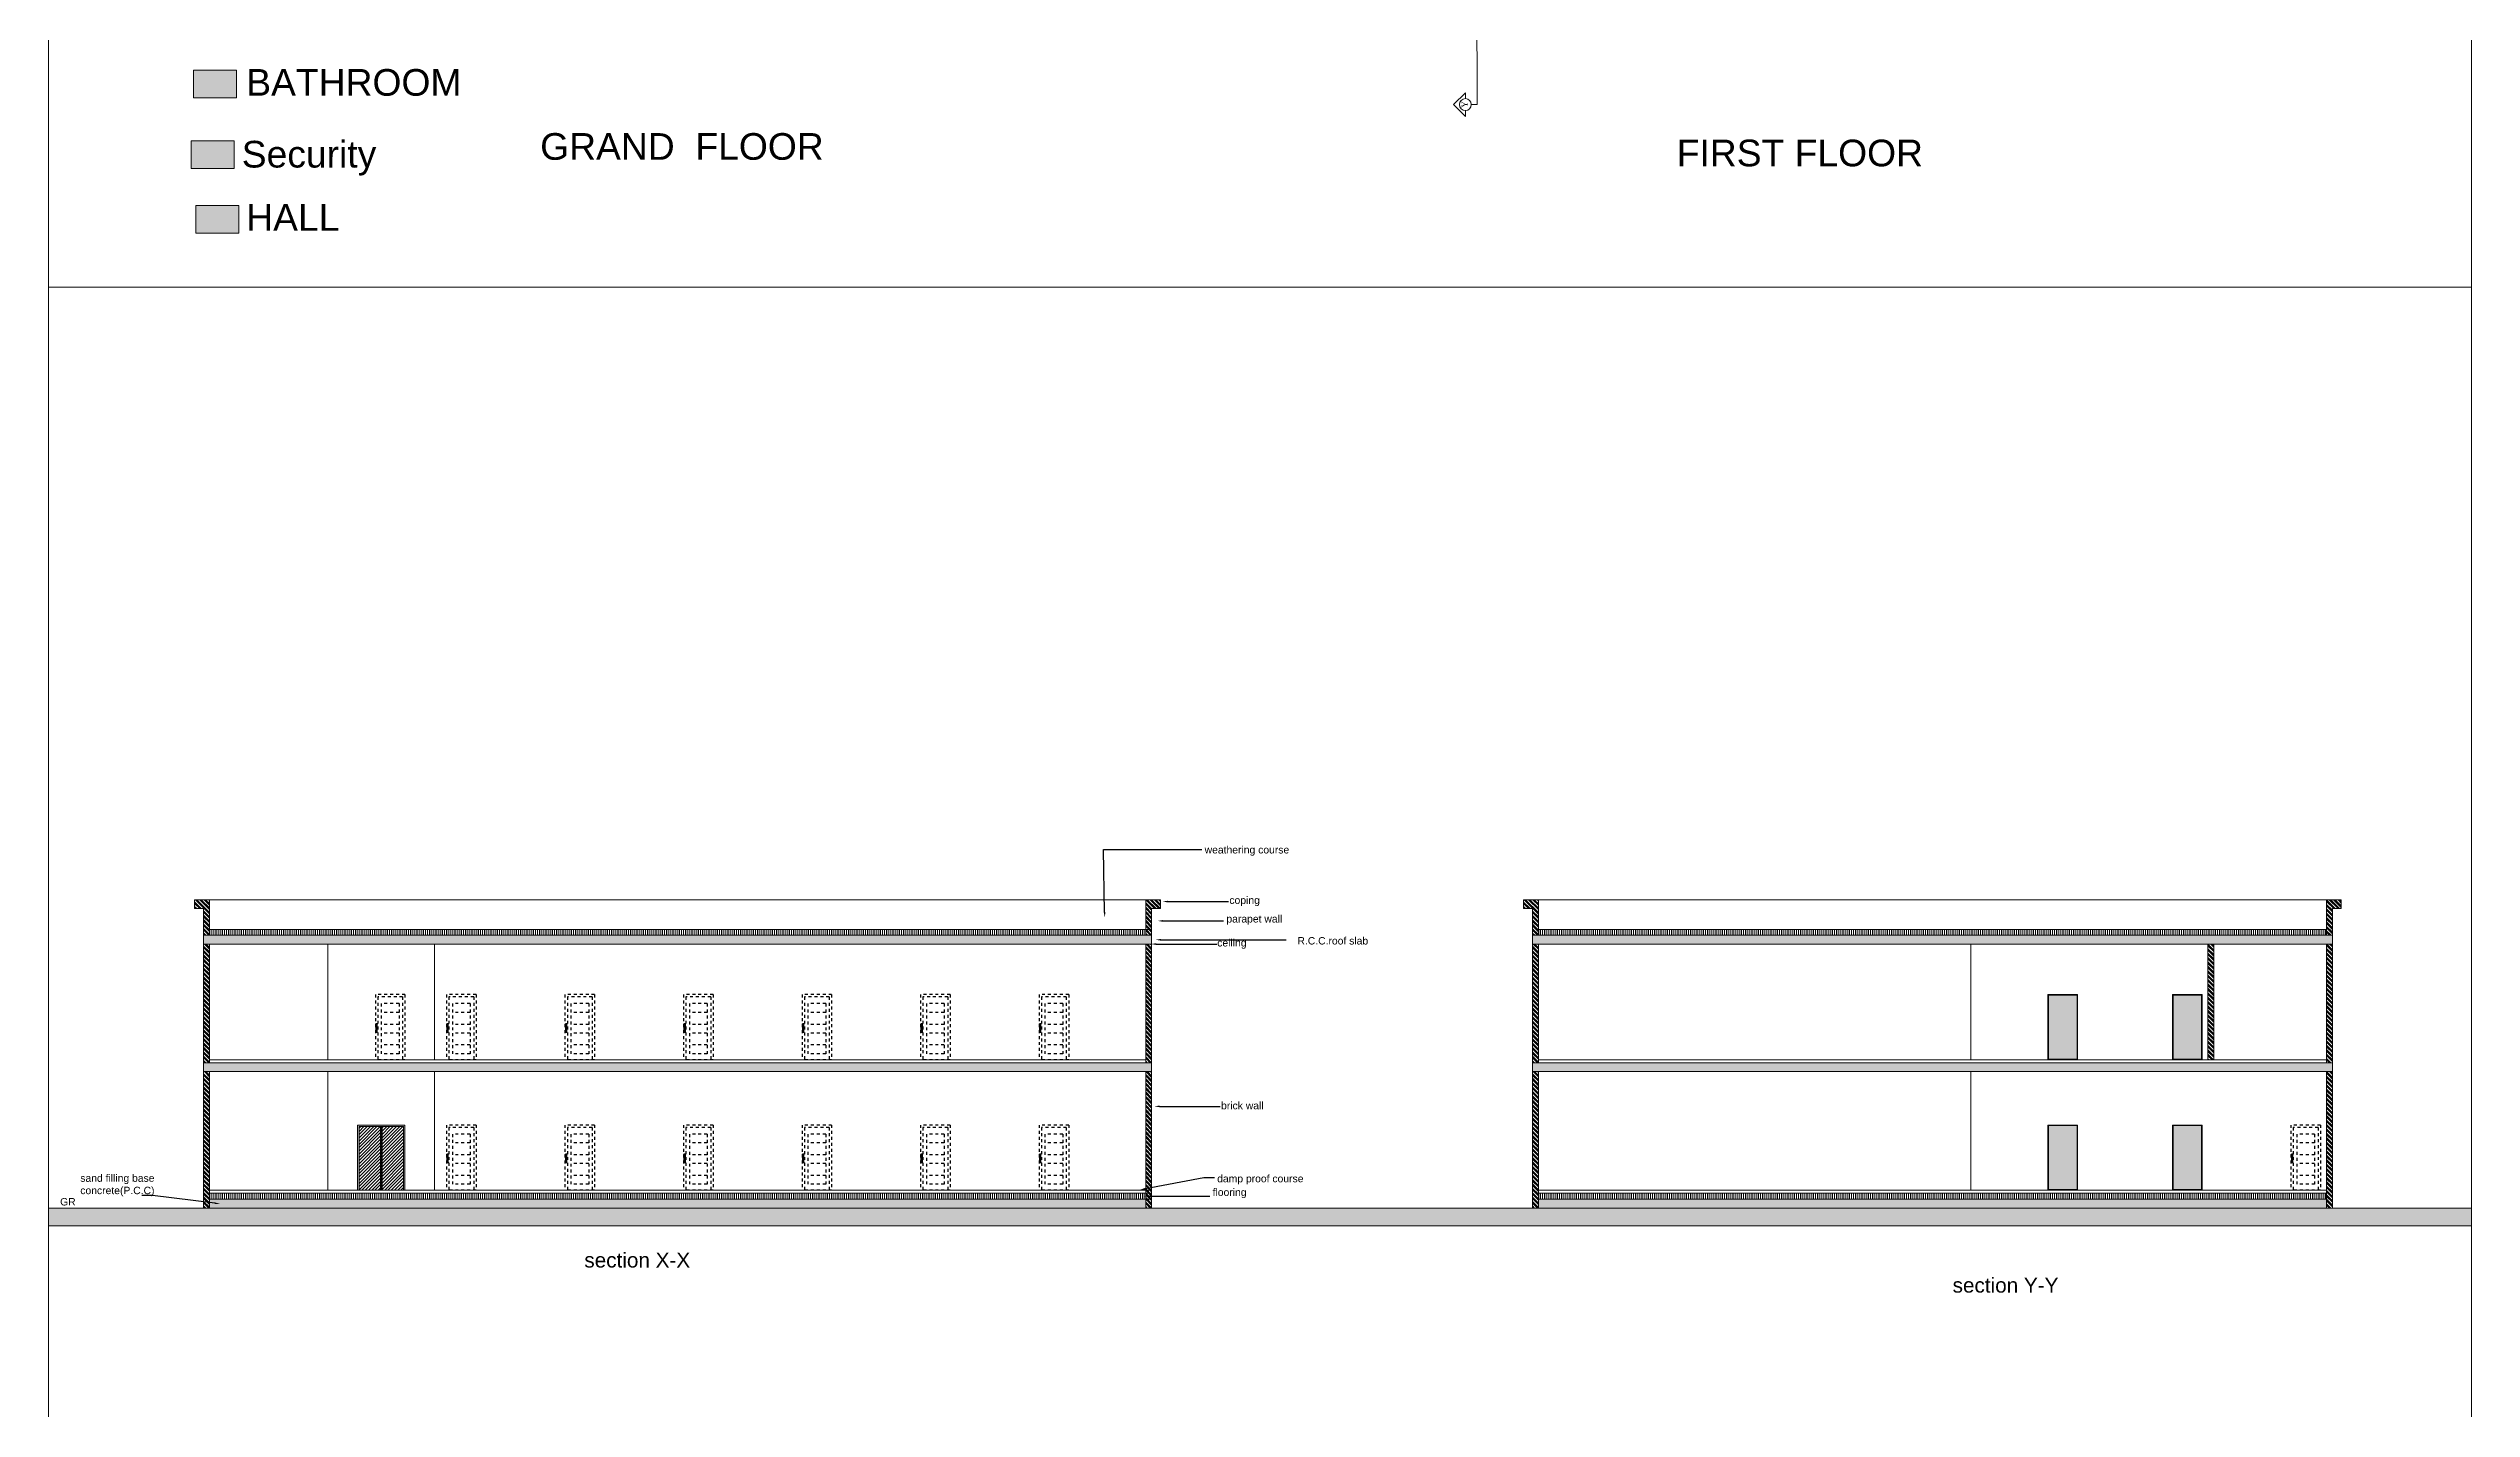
# Model space of a CAD drawing. Header units: inches. Extents: x 17 to 458, y 103 to 566.
# Drawn here: x 16.8 to 98.5, y 273.1 to 319 of the extents above; entities that cross this region are included whole.
import ezdxf
from ezdxf import colors
from ezdxf.entities.mleader import LeaderData, LeaderLine
from ezdxf.math import Vec2, Vec3

# ---------------------------------------------------------------- set-up
doc = ezdxf.new("R2010")
doc.units = ezdxf.units.IN
doc.header["$MEASUREMENT"] = 0
for name, pattern in [('ACAD_ISO02W100', [15, 12, -3]), ('DASHED2', [0.375, 0.25, -0.125]), ('LÍNEAS_OCULTAS2', [4.7625, 3.175, -1.5875])]:
    doc.linetypes.add(name, pattern=pattern)
for name, color, linetype, lineweight in [('arco', 51, 'LÍNEAS_OCULTAS2', 35), ('EJES', 2, 'Continuous', 100), ('LINE', 40, 'Continuous', 30)]:
    doc.layers.add(name, color=color, linetype=linetype, lineweight=lineweight)
doc.layers.add('DR', color=32, linetype='Continuous')
doc.layers.add('WALL', color=7, linetype='Continuous')
doc.styles.get("Standard").update_dxf_attribs({"font": 'arial.ttf'})
pattern_1 = [(90, (-94.74382, 221.89033), (-0.064, 4e-18), [])]
pattern_2 = [(135, (-94.74382, 221.89033), (-0.07424621, -0.07424621), []), (135, (-94.74382, 221.93983), (-0.07424621, -0.07424621), [])]

# ---------------------------------------------------------------- blocks, each defined once
blk = doc.blocks.new('A$C0CB14089')
at = {"layer": 'LINE'}
for points in [[(0.016, 1.21, 1), (0.025, 1.21, 1)], [(0.016, 0.944, 1), (0.025, 0.944, 1)], [(0.052, 1.21, 1), (0.06, 1.21, 1)]]:
    blk.add_hatch(color=256, dxfattribs=at).paths.add_polyline_path(points)
h = blk.add_hatch(color=256, dxfattribs=at)
edge = h.paths.add_edge_path()
edge.add_ellipse((0.056, 0.944), major_axis=(-0.00285, 0.00285), ratio=1, start_angle=45, end_angle=225, ccw=False)
edge.add_ellipse((0.056, 0.944), major_axis=(-0.00285, 0.00285), ratio=1, start_angle=-135, end_angle=45, ccw=False)
at = {"layer": 'DR', "linetype": 'DASHED2', "ltscale": 0.3}
for p, q in [((1, 2.2), (0, 2.2)), ((0, 2.2), (0, 0)), ((0.92, 2.12), (0.08, 2.12)), ((0.08, 2.12), (0.08, 0)), ((0.8, 1.895), (0.2, 1.895)), ((0.2, 1.895), (0.2, 0.2)), ((0.8, 1.895), (0.8, 0.2)), ((0.92, 2.12), (0.92, 0)), ((1, 2.2), (1, 0)), ((0.8, 1.595), (0.2, 1.595)), ((0.8, 1.195), (0.2, 1.195)), ((0.8, 0.9), (0.2, 0.9)), ((1, 0), (0, 0)), ((0.8, 0.5), (0.2, 0.5)), ((0.8, 0.2), (0.2, 0.2))]:
    blk.add_line(p, q, dxfattribs=at)
at = {"layer": 'LINE'}
for p, q in [((0.062, 1.216), (0.014, 1.216)), ((0.014, 1.216), (0.014, 0.938)), ((0.014, 0.938), (0.062, 0.938)), ((0.062, 0.938), (0.062, 1.216))]:
    blk.add_line(p, q, dxfattribs=at)
at = {"layer": 'LINE', "color": 180}
blk.add_line((0.038, 1.175), (0.038, 1.022), dxfattribs=at)
at = {"layer": 'LINE'}
for centre in [(0.02, 1.21), (0.02, 0.944), (0.056, 1.21), (0.056, 0.944)]:
    blk.add_circle(centre, 0.00403, dxfattribs=at)
at = {"layer": 'LINE', "color": 180}
blk.add_circle((0.038, 0.998), 0.0144, dxfattribs=at)

msp = doc.modelspace()

# ---------------------------------------------------------------- hatches: boundary and pattern name
at = {"linetype": 'ACAD_ISO02W100', "lineweight": 0, "true_color": 0xf8d731}
h = msp.add_hatch(color=40, dxfattribs=at)
h.dxf.hatch_style = 1
h.paths.add_polyline_path([(23.0994, 318.29361), (21.65268, 318.29361), (21.65268, 317.35911), (23.0994, 317.35911)])
at = {"linetype": 'ACAD_ISO02W100', "lineweight": 0, "true_color": 0x58ba48}
h = msp.add_hatch(color=85, dxfattribs=at)
h.dxf.hatch_style = 1
h.paths.add_polyline_path([(23.01803, 315.9146), (21.5713, 315.9146), (21.5713, 314.9801), (23.01803, 314.9801)])
at = {"linetype": 'ACAD_ISO02W100', "lineweight": 0, "true_color": 0x293189}
h = msp.add_hatch(color=177, dxfattribs=at)
h.dxf.hatch_style = 1
h.paths.add_polyline_path([(23.17858, 313.73613), (21.73185, 313.73613), (21.73185, 312.80163), (23.17858, 312.80163)])
at = {"lineweight": 0}
h = msp.add_hatch(dxfattribs=at)
h.set_pattern_fill('ANSI32', color=32, scale=0.28, angle=90)
h.set_pattern_definition(pattern_2)
h.paths.add_polyline_path([(53.98629, 290.009), (54.28629, 290.009), (54.28629, 290.309), (53.98629, 290.309), (53.78629, 290.309), (53.78629, 289.109), (53.98629, 289.109)])
h.paths.add_polyline_path([(53.98629, 288.809), (53.78629, 288.809), (53.78629, 284.809), (53.98629, 284.809)])
h.paths.add_polyline_path([(53.98629, 284.509), (53.78629, 284.509), (53.78629, 279.909), (53.98629, 279.909)])
h.paths.add_polyline_path([(22.18629, 290.309), (21.98629, 290.309), (21.68629, 290.309), (21.68629, 290.009), (21.98629, 290.009), (21.98629, 289.109), (22.18629, 289.109)])
h.paths.add_polyline_path([(22.18629, 288.809), (21.98629, 288.809), (21.98629, 284.809), (22.18629, 284.809)])
h.paths.add_polyline_path([(22.18629, 284.509), (21.98629, 284.509), (21.98629, 280.11747), (22.18629, 280.09263)])
h.paths.add_polyline_path([(22.18629, 280.09263), (21.98629, 280.11747), (21.98629, 279.909), (22.18629, 279.909)])
h.paths.add_polyline_path([(64.8954, 285.70105), (66.01051, 285.70105), (66.01051, 286.21623), (64.8954, 286.21623)], flags=9)
h.paths.add_polyline_path([(67.58399, 285.75674), (70.09627, 285.75674), (70.09627, 286.27192), (67.58399, 286.27192)], flags=9)
h.paths.add_polyline_path([(65.12302, 286.55529), (67.13121, 286.55529), (67.13121, 287.07046), (65.12302, 287.07046)], flags=9)
h.paths.add_polyline_path([(64.5631, 282.58588), (65.83356, 282.58588), (65.83356, 283.10106), (64.5631, 283.10106)], flags=9)
h.paths.add_polyline_path([(64.95428, 283.02822), (67.99128, 283.02822), (67.99128, 283.5434), (64.95428, 283.5434)], flags=9)
h.paths.add_polyline_path([(64.94879, 283.51966), (66.50984, 283.51966), (66.50984, 284.03484), (64.94879, 284.03484)], flags=9)
h.paths.add_polyline_path([(65.20767, 287.05544), (66.36183, 287.05544), (66.36183, 287.57062), (65.20767, 287.57062)], flags=9)
h.paths.add_polyline_path([(55.71219, 291.73369), (58.69104, 291.73369), (58.69104, 292.24886), (55.71219, 292.24886)], flags=9)
h.paths.add_polyline_path([(17.75153, 280.23123), (20.38403, 280.23123), (20.38403, 281.16734), (17.75153, 281.16734)], flags=9)
h.paths.add_polyline_path([(17.06618, 279.8541), (17.71505, 279.8541), (17.71505, 280.36928), (17.06618, 280.36928)], flags=9)
h.paths.add_polyline_path([(22.09492, 277.84366), (25.91757, 277.84366), (25.91757, 278.87402), (22.09492, 278.87402)], flags=9)
h = msp.add_hatch(dxfattribs=at)
h.set_pattern_fill('ANSI32', color=32, scale=0.28, angle=90)
h.set_pattern_definition(pattern_2)
h.paths.add_polyline_path([(93.83824, 290.309), (93.63824, 290.309), (93.63824, 289.109), (93.83824, 289.109), (93.83824, 290.009), (94.13824, 290.009), (94.13824, 290.309)])
h.paths.add_polyline_path([(93.83824, 288.809), (93.63824, 288.809), (93.63824, 284.809), (93.83824, 284.809)])
h.paths.add_polyline_path([(93.83824, 284.509), (93.63824, 284.509), (93.63824, 279.909), (93.83824, 279.909)])
h.paths.add_polyline_path([(80.8732, 276.78148), (84.69482, 276.78148), (84.69482, 277.81183), (80.8732, 277.81183)], flags=9)
h.paths.add_polyline_path([(55.97816, 280.1767), (57.24863, 280.1767), (57.24863, 280.69188), (55.97816, 280.69188)], flags=9)
h.paths.add_polyline_path([(56.53407, 290.03361), (57.68823, 290.03361), (57.68823, 290.54878), (56.53407, 290.54878)], flags=9)
h.paths.add_polyline_path([(58.81667, 288.65867), (61.32895, 288.65867), (61.32895, 289.17385), (58.81667, 289.17385)], flags=9)
h.paths.add_polyline_path([(56.12395, 280.63727), (59.16095, 280.63727), (59.16095, 281.15244), (56.12395, 281.15244)], flags=9)
h.paths.add_polyline_path([(55.71219, 291.73369), (58.69104, 291.73369), (58.69104, 292.24886), (55.71219, 292.24886)], flags=9)
h.paths.add_polyline_path([(56.12351, 288.59546), (57.23862, 288.59546), (57.23862, 289.11063), (56.12351, 289.11063)], flags=9)
h.paths.add_polyline_path([(17.75153, 280.23123), (20.38403, 280.23123), (20.38403, 281.16734), (17.75153, 281.16734)], flags=9)
h.paths.add_polyline_path([(56.42388, 289.40455), (58.43207, 289.40455), (58.43207, 289.91973), (56.42388, 289.91973)], flags=9)
h.paths.add_polyline_path([(56.24415, 283.10394), (57.8052, 283.10394), (57.8052, 283.61912), (56.24415, 283.61912)], flags=9)
h.paths.add_polyline_path([(34.69307, 277.62822), (38.51469, 277.62822), (38.51469, 278.65857), (34.69307, 278.65857)], flags=9)
h.paths.add_polyline_path([(17.06618, 279.8541), (17.71505, 279.8541), (17.71505, 280.36928), (17.06618, 280.36928)], flags=9)
h = msp.add_hatch(dxfattribs=at)
h.set_pattern_fill('ANSI32', color=32, scale=0.28, angle=90)
h.set_pattern_definition(pattern_2)
h.paths.add_polyline_path([(67.03824, 290.309), (66.83824, 290.309), (66.53824, 290.309), (66.53824, 290.009), (66.83824, 290.009), (66.83824, 289.109), (67.03824, 289.109)])
h.paths.add_polyline_path([(67.03824, 288.809), (66.83824, 288.809), (66.83824, 284.809), (67.03824, 284.809)])
h.paths.add_polyline_path([(67.03824, 284.509), (66.83824, 284.509), (66.83824, 279.909), (67.03824, 279.909)])
h = msp.add_hatch(dxfattribs=at)
h.set_pattern_fill('AR-CONC', color=32, scale=0.064)
h.set_pattern_definition([(50, (-94.7438, 221.89033), (0.4590465, -0.0401614), [0.048, -0.528]), (355, (-94.7438, 221.89033), (-0.0888009, 0.481403), [0.0384, -0.4224]), (100.45144, (-94.70556, 221.887), (0.3702457, 0.4412416), [0.0407937, -0.448731]), (46.1842, (-94.7438, 222.01833), (0.6830345, -0.1059323), [0.072, -0.792]), (96.63564, (-94.6869, 222.0095), (0.5981836, 0.623436), [0.0611906, -0.6730968]), (351.18416, (-94.7438, 222.0183), (0.5981836, 0.623436), [0.0576, -0.6336]), (21, (-94.6798, 221.98633), (0.3820205, -0.2576761), [0.048, -0.528]), (326, (-94.6798, 221.98633), (0.1557218, 0.464096), [0.0384, -0.4224]), (71.45144, (-94.648, 221.96486), (0.5377423, 0.2064199), [0.0407937, -0.448731]), (37.5, (-94.74382, 221.89033), (0.0077823, 0.21305207), [0, -0.41728, 0, -0.4288, 0, -0.424]), (7.5, (-94.74382, 221.89033), (0.1683645, 0.2524235), [0, -0.24448, 0, -0.40768, 0, -0.1616]), (327.5, (-94.88654, 221.89033), (0.34164636, -0.01443512), [0, -0.16, 0, -0.4992, 0, -0.6624]), (317.5, (-94.95054, 221.89033), (0.37323915, 0.0640672), [0, -0.208, 0, -0.33152, 0, -0.4704])])
h.paths.add_polyline_path([(53.78629, 280.209), (22.18629, 280.209), (22.18629, 279.909), (53.78629, 279.909)])
h.paths.add_polyline_path([(53.98629, 284.809), (21.98629, 284.809), (21.98629, 284.509), (53.98629, 284.509)])
h.paths.add_polyline_path([(53.98629, 289.109), (21.98629, 289.109), (21.98629, 288.809), (53.98629, 288.809)])
h = msp.add_hatch(dxfattribs=at)
h.set_pattern_fill('_USER', color=32, scale=0.064, angle=90, pattern_type=0)
h.set_pattern_definition(pattern_1)
h.paths.add_polyline_path([(53.78629, 289.309), (22.18629, 289.309), (22.18629, 289.109), (53.78629, 289.109)])
h = msp.add_hatch(dxfattribs=at)
h.set_pattern_fill('AR-CONC', color=32, scale=0.069, angle=90)
h.set_pattern_definition([(140, (-94.7438, 221.89033), (0.043299, 0.4949095), [0.05175, -0.56925]), (85, (-94.7438, 221.89033), (-0.5190126, -0.0957384), [0.0414, -0.4554]), (190.45144, (-94.7402, 221.93157), (-0.4757136, 0.3991711), [0.0439807, -0.483788]), (136.1842, (-94.8818, 221.89033), (0.1142083, 0.7363965), [0.077625, -0.853875]), (186.63564, (-94.8723, 221.9517), (-0.6721418, 0.6449167), [0.065971, -0.7256825]), (81.18416, (-94.8818, 221.8903), (-0.6721418, 0.6449167), [0.0621, -0.6831]), (111, (-94.8473, 221.95933), (0.277807, 0.4118659), [0.05175, -0.56925]), (56, (-94.8473, 221.95933), (-0.5003535, 0.1678876), [0.0414, -0.4554]), (161.45144, (-94.82417, 221.99365), (-0.2225465, 0.5797534), [0.0439807, -0.483788]), (127.5, (-94.74382, 221.89033), (-0.22969676, 0.0083903), [0, -0.44988, 0, -0.4623, 0, -0.457125]), (97.5, (-94.74382, 221.89033), (-0.27214408, 0.18151798), [0, -0.26358, 0, -0.43953, 0, -0.174225]), (57.5, (-94.74382, 221.73646), (0.01556286, 0.36833748), [0, -0.1725, 0, -0.5382, 0, -0.71415]), (47.5, (-94.74382, 221.66746), (-0.06907244, 0.40239846), [0, -0.22425, 0, -0.35742, 0, -0.50715])])
h.paths.add_polyline_path([(93.83824, 284.809), (66.83824, 284.809), (66.83824, 284.509), (93.83824, 284.509)])
h.paths.add_polyline_path([(93.63824, 280.209), (67.03824, 280.209), (67.03824, 279.909), (93.63824, 279.909)])
h.paths.add_polyline_path([(93.83824, 289.109), (66.83824, 289.109), (66.83824, 288.809), (93.83824, 288.809)])
h = msp.add_hatch(dxfattribs=at)
h.set_pattern_fill('_USER', color=32, scale=0.064, angle=90, pattern_type=0)
h.set_pattern_definition(pattern_1)
h.paths.add_polyline_path([(93.63824, 289.309), (67.03824, 289.309), (67.03824, 289.109), (93.63824, 289.109)])
h = msp.add_hatch(dxfattribs=at)
h.set_pattern_fill('ANSI32', color=32, scale=0.28, angle=90)
h.set_pattern_definition(pattern_2)
h.paths.add_polyline_path([(89.83824, 288.809), (89.63824, 288.809), (89.63824, 284.909), (89.83824, 284.909)])
h = msp.add_hatch(color=9, dxfattribs=at)
h.dxf.hatch_style = 1
h.paths.add_polyline_path([(85.21824, 287.089), (84.25824, 287.089), (84.25824, 284.929), (85.21824, 284.929)])
h = msp.add_hatch(color=9, dxfattribs=at)
h.dxf.hatch_style = 1
h.paths.add_polyline_path([(89.41824, 287.089), (88.45824, 287.089), (88.45824, 284.929), (89.41824, 284.929)])
h = msp.add_hatch(color=32, dxfattribs=at)
h.dxf.hatch_style = 1
h.paths.add_polyline_path([(28.78629, 282.709), (27.18629, 282.709), (27.18629, 280.509), (27.23629, 280.509), (27.23629, 282.659), (28.73629, 282.659), (28.73629, 280.509), (28.78629, 280.509)])
at = {"lineweight": 0, "true_color": 0xadddf7}
h = msp.add_hatch(dxfattribs=at)
h.set_pattern_fill('ANSI31', color=141, scale=0.62)
h.set_pattern_definition([(45, (-94.74382, 221.89033), (-0.054800776, 0.054800776), [])])
h.paths.add_polyline_path([(27.23629, 280.509), (27.96129, 280.509), (27.96129, 282.659), (27.23629, 282.659)])
h.paths.add_polyline_path([(28.73629, 282.659), (28.01129, 282.659), (28.01129, 280.509), (28.73629, 280.509)])
at = {"lineweight": 0}
h = msp.add_hatch(color=9, dxfattribs=at)
h.dxf.hatch_style = 1
h.paths.add_polyline_path([(85.21824, 282.689), (84.25824, 282.689), (84.25824, 280.529), (85.21824, 280.529)])
h = msp.add_hatch(color=9, dxfattribs=at)
h.dxf.hatch_style = 1
h.paths.add_polyline_path([(89.41824, 282.689), (88.45824, 282.689), (88.45824, 280.529), (89.41824, 280.529)])
h = msp.add_hatch(dxfattribs=at)
h.set_pattern_fill('EARTH', color=0, scale=3.3, angle=45)
h.set_pattern_definition([(45, (-108.0692, 247.5626), (1e-16, 1.1667262), [0.825, -0.825]), (45, (-108.2879, 247.7814), (1e-16, 1.1667262), [0.825, -0.825]), (45, (-108.5067, 248.00014), (1e-16, 1.1667262), [0.825, -0.825]), (135, (-108.5067, 248.146), (-1.1667262, 1e-16), [0.825, -0.825]), (135, (-108.2879, 248.36474), (-1.1667262, 1e-16), [0.825, -0.825]), (135, (-108.0692, 248.5835), (-1.1667262, 1e-16), [0.825, -0.825])])
h.paths.add_polyline_path([(98.53317, 279.909), (16.75293, 279.909), (16.75293, 279.309), (98.53317, 279.309)])
h = msp.add_hatch(dxfattribs=at)
h.set_pattern_fill('_USER', color=32, scale=0.064, angle=90, pattern_type=0)
h.set_pattern_definition(pattern_1)
h.paths.add_polyline_path([(53.78629, 280.409), (22.18629, 280.409), (22.18629, 280.209), (53.78629, 280.209)])
h = msp.add_hatch(dxfattribs=at)
h.set_pattern_fill('_USER', color=32, scale=0.064, angle=90, pattern_type=0)
h.set_pattern_definition(pattern_1)
h.paths.add_polyline_path([(93.63824, 280.409), (67.03824, 280.409), (67.03824, 280.209), (93.63824, 280.209)])

# ---------------------------------------------------------------- linework, layer by layer
at = {"color": 32, "lineweight": 0}
for p, q in [((21.98629, 290.309), (21.68629, 290.309)), ((21.68629, 290.309), (21.68629, 290.009)), ((21.68629, 290.009), (21.98629, 290.009)), ((21.98629, 290.309), (22.28629, 290.309)), ((21.98629, 290.309), (54.28629, 290.309)), ((21.98629, 279.909), (21.98629, 290.009)), ((22.18629, 289.109), (22.18629, 290.309)), ((53.68629, 290.309), (53.98629, 290.309)), ((53.78629, 290.309), (53.78629, 289.109)), ((53.98629, 290.309), (54.28629, 290.309)), ((53.98629, 290.009), (53.98629, 279.909)), ((54.28629, 290.009), (53.98629, 290.009)), ((54.28629, 290.309), (54.28629, 290.009)), ((66.83824, 290.309), (66.53824, 290.309)), ((66.53824, 290.309), (66.53824, 290.009)), ((66.53824, 290.009), (66.83824, 290.009)), ((66.83824, 290.309), (93.83824, 290.309)), ((66.83824, 290.309), (67.13824, 290.309)), ((93.53824, 290.309), (93.83824, 290.309)), ((93.83824, 290.309), (94.13824, 290.309)), ((94.13824, 290.009), (93.83824, 290.009)), ((94.13824, 290.309), (94.13824, 290.009)), ((22.18629, 284.809), (22.18629, 288.809)), ((53.78629, 288.809), (53.78629, 284.809)), ((22.18629, 279.909), (22.18629, 284.509)), ((53.78629, 284.509), (53.78629, 279.909))]:
    msp.add_line(p, q, dxfattribs=at)
at = {"lineweight": 0}
for p, q in [((66.83824, 279.909), (66.83824, 290.009)), ((67.03824, 289.109), (67.03824, 290.309)), ((93.63824, 290.309), (93.63824, 289.109)), ((93.83824, 290.009), (93.83824, 279.909)), ((21.98629, 289.109), (53.98629, 289.109)), ((21.98629, 288.809), (53.98629, 288.809)), ((22.18629, 289.309), (53.98629, 289.309)), ((26.18629, 284.909), (26.18629, 288.809)), ((29.78629, 288.809), (29.78629, 284.909)), ((66.83824, 289.109), (93.83824, 289.109)), ((66.83824, 288.809), (93.83824, 288.809)), ((66.83824, 288.809), (93.83824, 288.809)), ((67.03824, 289.309), (93.63824, 289.309)), ((67.03824, 284.809), (67.03824, 288.809)), ((81.63824, 284.909), (81.63824, 288.809)), ((93.63824, 288.809), (93.63824, 284.809)), ((21.98629, 284.809), (53.98629, 284.809)), ((22.18629, 284.909), (53.78629, 284.909)), ((66.83824, 284.809), (93.83824, 284.809)), ((67.03824, 284.909), (93.63824, 284.909)), ((21.98629, 284.509), (53.98629, 284.509)), ((26.18629, 280.509), (26.18629, 284.509)), ((29.78629, 284.509), (29.78629, 280.509)), ((66.83824, 284.509), (93.83824, 284.509)), ((67.03824, 279.909), (67.03824, 284.509)), ((81.63824, 280.509), (81.63824, 284.509)), ((93.63824, 284.509), (93.63824, 279.909)), ((22.18629, 280.509), (53.98629, 280.509)), ((67.03824, 280.509), (93.63824, 280.509)), ((16.75293, 279.909), (98.53317, 279.909)), ((22.18629, 280.409), (53.98629, 280.409)), ((22.18629, 280.209), (53.98629, 280.209)), ((67.03824, 280.409), (93.63824, 280.409)), ((67.03824, 280.209), (93.63824, 280.209)), ((16.75293, 279.309), (98.53317, 279.309))]:
    msp.add_line(p, q, dxfattribs=at)
at = {"color": 0, "lineweight": 0}
for p, q in [((89.63824, 284.909), (89.63824, 288.809)), ((89.83824, 284.909), (89.83824, 288.809))]:
    msp.add_line(p, q, dxfattribs=at)
at = {"color": 6, "lineweight": 0}
for p, q in [((84.23824, 284.909), (84.23824, 287.109)), ((88.43824, 284.909), (88.43824, 287.109)), ((27.18629, 280.509), (27.18629, 282.709)), ((27.18629, 280.509), (27.18629, 282.709)), ((27.18629, 282.709), (28.78629, 282.709)), ((27.23629, 282.659), (28.73629, 282.659)), ((27.23629, 280.509), (27.23629, 282.659)), ((27.96129, 282.659), (27.96129, 280.509)), ((27.98629, 282.659), (27.98629, 280.509)), ((28.01129, 282.659), (28.01129, 280.509)), ((28.73629, 280.509), (28.73629, 282.659)), ((28.78629, 280.509), (28.78629, 282.709)), ((84.23824, 280.509), (84.23824, 282.709)), ((88.43824, 280.509), (88.43824, 282.709)), ((16.75293, 279.909), (98.53317, 279.909))]:
    msp.add_line(p, q, dxfattribs=at)
at = {"lineweight": 0}
for points in [[(16.75293, 352.41157), (98.53317, 352.41157), (98.53317, 310.9754), (16.75293, 310.9754)], [(16.75293, 310.9754), (98.53317, 310.9754), (98.53317, 269.53923), (16.75293, 269.53923)]]:
    msp.add_lwpolyline(points, close=True, dxfattribs=at)
at = {"linetype": 'ACAD_ISO02W100', "lineweight": 0}
for points in [[(23.0994, 318.29361), (21.65268, 318.29361), (21.65268, 317.35911), (23.0994, 317.35911)], [(23.01803, 315.9146), (21.5713, 315.9146), (21.5713, 314.9801), (23.01803, 314.9801)], [(23.17858, 313.73613), (21.73185, 313.73613), (21.73185, 312.80163), (23.17858, 312.80163)]]:
    msp.add_lwpolyline(points, close=True, dxfattribs=at)
at = {"color": 6, "lineweight": 0}
for points in [[(84.23824, 287.109), (85.23824, 287.109), (85.23824, 284.909), (84.23824, 284.909)], [(84.25824, 287.089), (85.21824, 287.089), (85.21824, 284.929), (84.25824, 284.929)], [(88.43824, 287.109), (89.43824, 287.109), (89.43824, 284.909), (88.43824, 284.909)], [(88.45824, 287.089), (89.41824, 287.089), (89.41824, 284.929), (88.45824, 284.929)], [(84.23824, 282.709), (85.23824, 282.709), (85.23824, 280.509), (84.23824, 280.509)], [(84.25824, 282.689), (85.21824, 282.689), (85.21824, 280.529), (84.25824, 280.529)], [(88.43824, 282.709), (89.43824, 282.709), (89.43824, 280.509), (88.43824, 280.509)], [(88.45824, 282.689), (89.41824, 282.689), (89.41824, 280.529), (88.45824, 280.529)]]:
    msp.add_lwpolyline(points, close=True, dxfattribs=at)
at = {"layer": 'EJES', "lineweight": 0}
for p, q in [((64.90206, 349.47853), (64.97414, 317.14371)), ((64.17415, 317.13667), (64.57415, 317.53667)), ((64.57415, 317.33667), (64.57415, 317.53667)), ((64.57415, 316.73667), (64.17415, 317.13667)), ((64.57415, 316.93667), (64.57415, 316.73667)), ((64.97415, 317.13667), (64.77415, 317.13667))]:
    msp.add_line(p, q, dxfattribs=at)
msp.add_circle((64.57415, 317.13667), 0.2, dxfattribs=at)

# ---------------------------------------------------------------- block references
at = {"layer": 'WALL', "lineweight": 0}
for p in [(27.78629, 284.909), (30.18629, 284.909), (34.18629, 284.909), (38.18629, 284.909), (42.18629, 284.909), (46.18629, 284.909), (50.18629, 284.909), (30.18629, 280.509), (34.18629, 280.509), (38.18629, 280.509), (42.18629, 280.509), (46.18629, 280.509), (50.18629, 280.509), (92.43824, 280.509)]:
    msp.add_blockref('A$C0CB14089', p, dxfattribs=at)

# ---------------------------------------------------------------- texts
at = {"lineweight": 0, "attachment_point": 1}
for s, width, insert, char_height in [('BATHROOM', 12, (23.42788, 318.33521), 0.9), ('Security', 12, (23.27631, 315.91244), 0.9), ('GRAND  FLOOR', 11.6763375, (33.34858, 316.17408), 0.9), ('FIRST FLOOR', 10.9522853, (71.70718, 315.95341), 0.9), ('HALL', 12, (23.42788, 313.77776), 0.9), ('weathering course', 6, (55.77571, 292.1202), 0.25), ('coping', 6, (56.61021, 290.42012), 0.25), ('parapet wall', 6, (56.5094, 289.79107), 0.25), ('ceiling', 6, (56.19965, 288.98197), 0.25), ('R.C.C.roof slab', 6, (58.90663, 289.04945), 0.25), ('brick wall', 6, (56.3295, 283.49045), 0.25), ('sand filling base concrete(P.C.C)', 2.6012729, (17.82767, 281.04294), 0.25), ('flooring', 6, (56.0439, 280.56747), 0.25), ('damp proof course', 6, (56.19838, 281.02804), 0.25), ('GR', 1.1811259, (17.14727, 280.24488), 0.25), ('section X-X', 6, (34.83955, 278.40124), 0.5), ('section Y-Y', 6, (81.01968, 277.5545), 0.5)]:
    msp.add_mtext_dynamic_manual_height_columns(s, width=width, gutter_width=1, heights=[0], dxfattribs=dict(at, insert=insert, char_height=char_height))
at = {"layer": 'arco', "lineweight": 0, "insert": (64.44942, 317.03271), "char_height": 0.2, "width": 0.1166522, "attachment_point": 1, "rotation": 90}
msp.add_mtext('{\\fTimes New Roman|b0|i0|c0|p18;Y}', dxfattribs=at)

# ---------------------------------------------------------------- leaders
at = {"lineweight": 0}
ml = msp.add_multileader_mtext('Standard', dxfattribs=at)
ml.set_content('', color=256)
ml.set_leader_properties()
ml.build(insert=Vec2(0, 0))
ml.multileader.update_dxf_attribs({"dogleg_length": 0.36, "arrow_head_size": 0.18})
ctx = ml.context
ctx.base_point, ctx.char_height, ctx.arrow_head_size, ctx.landing_gap_size, ctx.plane_origin = Vec3(55.6815, 291.99885), 0.18, 0.18, 0.09, Vec3(52.40204, 289.71349)
notes = []
notes.append((ctx, [(1, (1, 1, 0), (52.3593, 291.99885), (1, 0), 3.3222, [(0, [(52.40204, 289.71349)], 0, [])])]))
ctx.mtext.insert, ctx.mtext.flow_direction = Vec3(55.7715, 292.08885), 5
ml = msp.add_multileader_mtext('Standard', dxfattribs=at)
ml.set_content('', color=256)
ml.set_leader_properties()
ml.build(insert=Vec2(0, 0))
ml.multileader.update_dxf_attribs({"dogleg_length": 0.36, "arrow_head_size": 0.18})
ctx = ml.context
ctx.base_point, ctx.char_height, ctx.arrow_head_size, ctx.landing_gap_size, ctx.plane_origin = Vec3(56.58337, 290.24801), 0.18, 0.18, 0.09, Vec3(54.36101, 290.24801)
notes.append((ctx, [(0, (1, 1, 0), (56.22337, 290.24801), (1, 0), 0.36, [(0, [(54.36101, 290.24801)], 0, [])])]))
ctx.mtext.insert, ctx.mtext.flow_direction = Vec3(56.67337, 290.33801), 5
ml = msp.add_multileader_mtext('Standard', dxfattribs=at)
ml.set_content('', color=256)
ml.set_leader_properties()
ml.build(insert=Vec2(0, 0))
ml.multileader.update_dxf_attribs({"dogleg_length": 0.36, "arrow_head_size": 0.18})
ctx = ml.context
ctx.base_point, ctx.char_height, ctx.arrow_head_size, ctx.landing_gap_size, ctx.plane_origin = Vec3(56.41564, 289.59442), 0.18, 0.18, 0.09, Vec3(54.19328, 289.59442)
notes.append((ctx, [(0, (1, 1, 0), (56.05564, 289.59442), (1, 0), 0.36, [(0, [(54.19328, 289.59442)], 0, [])])]))
ctx.mtext.insert, ctx.mtext.flow_direction = Vec3(56.50564, 289.68442), 5
ml = msp.add_multileader_mtext('Standard', dxfattribs=at)
ml.set_content('', color=256)
ml.set_leader_properties()
ml.build(insert=Vec2(0, 0))
ml.multileader.update_dxf_attribs({"dogleg_length": 0.36, "arrow_head_size": 0.18})
ctx = ml.context
ctx.base_point, ctx.char_height, ctx.arrow_head_size, ctx.landing_gap_size, ctx.plane_origin = Vec3(56.18508, 288.81382), 0.18, 0.18, 0.09, Vec3(53.96272, 288.81382)
notes.append((ctx, [(0, (1, 1, 0), (55.82508, 288.81382), (1, 0), 0.36, [(0, [(53.96272, 288.81382)], 0, [])])]))
ctx.mtext.insert, ctx.mtext.flow_direction = Vec3(56.27508, 288.90382), 5
ml = msp.add_multileader_mtext('Standard', dxfattribs=at)
ml.set_content('', color=256)
ml.set_leader_properties()
ml.build(insert=Vec2(0, 0))
ml.multileader.update_dxf_attribs({"dogleg_length": 0.36, "arrow_head_size": 0.18})
ctx = ml.context
ctx.base_point, ctx.char_height, ctx.arrow_head_size, ctx.landing_gap_size, ctx.plane_origin = Vec3(58.52638, 288.95897), 0.18, 0.18, 0.09, Vec3(54.11785, 288.95897)
notes.append((ctx, [(0, (1, 1, 0), (58.16638, 288.95897), (1, 0), 0.36, [(0, [(54.11785, 288.95897)], 0, [])])]))
ctx.mtext.insert, ctx.mtext.flow_direction = Vec3(58.61638, 289.04897), 5
ml = msp.add_multileader_mtext('Standard', dxfattribs=at)
ml.set_content('', color=256)
ml.set_leader_properties()
ml.build(insert=Vec2(0, 0))
ml.multileader.update_dxf_attribs({"dogleg_length": 0.36, "arrow_head_size": 0.18})
ctx = ml.context
ctx.base_point, ctx.char_height, ctx.arrow_head_size, ctx.landing_gap_size, ctx.plane_origin = Vec3(56.30204, 283.33783), 0.18, 0.18, 0.09, Vec3(54.07967, 283.33783)
notes.append((ctx, [(0, (1, 1, 0), (55.94204, 283.33783), (1, 0), 0.36, [(0, [(54.07967, 283.33783)], 0, [])])]))
ctx.mtext.insert, ctx.mtext.flow_direction = Vec3(56.39204, 283.42783), 5
ml = msp.add_multileader_mtext('Standard', dxfattribs=at)
ml.set_content('', color=256)
ml.set_leader_properties()
ml.build(insert=Vec2(0, 0))
ml.multileader.update_dxf_attribs({"dogleg_length": 0.36, "arrow_head_size": 0.18})
ctx = ml.context
ctx.base_point, ctx.char_height, ctx.arrow_head_size, ctx.landing_gap_size, ctx.plane_origin = Vec3(56.10838, 280.93804), 0.18, 0.18, 0.09, Vec3(53.60428, 280.55889)
notes.append((ctx, [(0, (1, 1, 0), (55.74838, 280.93804), (1, 0), 0.36, [(0, [(53.60428, 280.52889)], 0, [])])]))
ctx.mtext.insert, ctx.mtext.flow_direction = Vec3(56.19838, 281.02804), 5
ml = msp.add_multileader_mtext('Standard', dxfattribs=at)
ml.set_content('', color=256)
ml.set_leader_properties()
ml.build(insert=Vec2(0, 0))
ml.multileader.update_dxf_attribs({"dogleg_length": 0.36, "arrow_head_size": 0.18})
ctx = ml.context
ctx.base_point, ctx.char_height, ctx.arrow_head_size, ctx.landing_gap_size, ctx.plane_origin = Vec3(19.72041, 280.33188), 0.18, 0.18, 0.09, Vec3(17.82767, 280.03779)
ctx.text_align_type = 2
notes.append((ctx, [(1, (1, 1, 0), (20.26041, 280.33188), (-1, 0), 0.36, [(0, [(22.54108, 280.04855)], 0, [])])]))
ctx.mtext.insert, ctx.mtext.alignment, ctx.mtext.flow_direction = Vec3(19.81041, 280.42188), 3, 5
ml = msp.add_multileader_mtext('Standard', dxfattribs=at)
ml.set_content('', color=256)
ml.set_leader_properties()
ml.build(insert=Vec2(0, 0))
ml.multileader.update_dxf_attribs({"dogleg_length": 0.36, "arrow_head_size": 0.18})
ctx = ml.context
ctx.base_point, ctx.char_height, ctx.arrow_head_size, ctx.landing_gap_size, ctx.plane_origin = Vec3(55.95531, 280.30919), 0.18, 0.18, 0.09, Vec3(53.73295, 280.30919)
notes.append((ctx, [(0, (1, 1, 0), (55.59531, 280.30919), (1, 0), 0.36, [(0, [(53.73295, 280.30919)], 0, [])])]))
ctx.mtext.insert, ctx.mtext.flow_direction = Vec3(56.04531, 280.39919), 5
for ctx, leaders in notes:
    for number, flags, end, landing, length, lines in leaders:
        leader = LeaderData()
        leader.index, (leader.has_last_leader_line, leader.has_dogleg_vector, leader.attachment_direction) = number, flags
        leader.last_leader_point, leader.dogleg_vector, leader.dogleg_length = Vec3(end), Vec3(landing), length
        for number, points, colour, breaks in lines:
            line = LeaderLine()
            line.index, line.vertices, line.color, line.breaks = number, Vec3.list(points), colors.encode_raw_color(colour), breaks
            leader.lines.append(line)
        ctx.leaders.append(leader)

doc.saveas('drawing.dxf')
